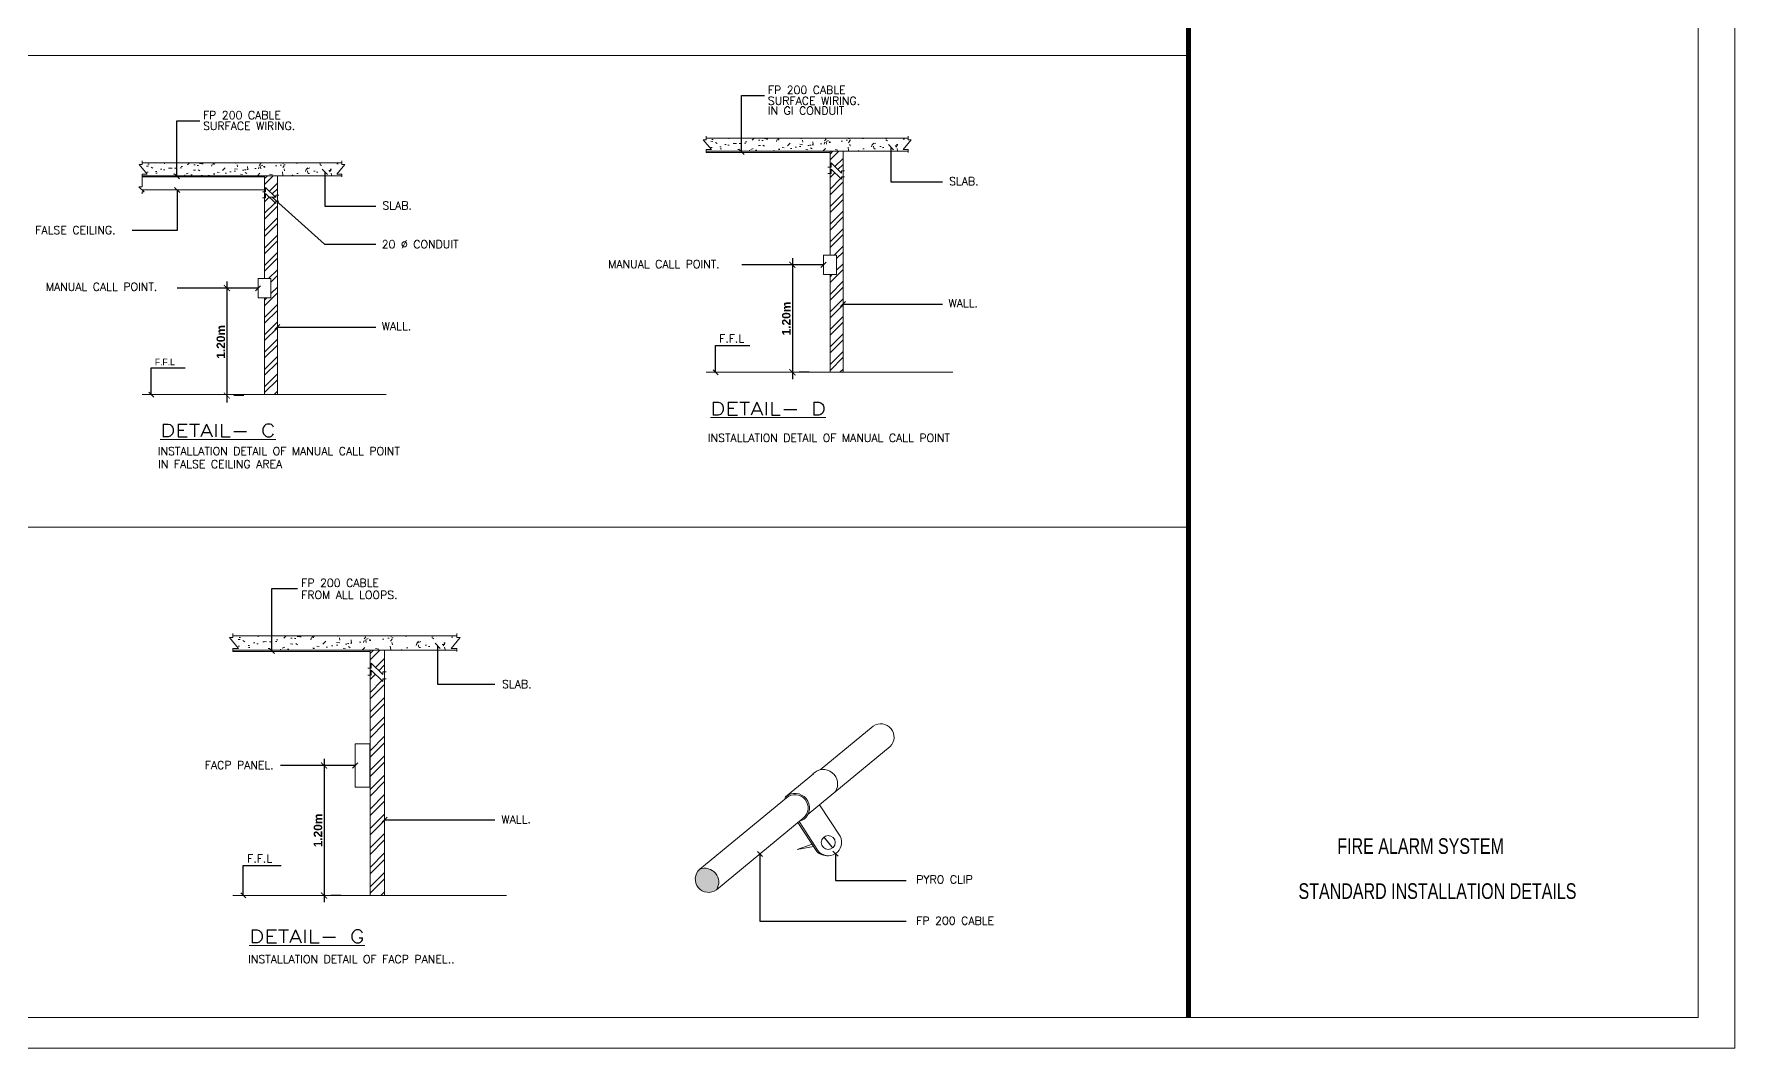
# Model space of a CAD drawing. Header units: inches. Extents: x 861.2 to 945.4, y 148.1 to 207.8.
# Drawn here: x 895.3 to 945.4, y 148.1 to 177.9 of the extents above; entities that cross this region are included whole.
import ezdxf

# ---------------------------------------------------------------- set-up
doc = ezdxf.new("R2010")
doc.units = ezdxf.units.IN
doc.header["$MEASUREMENT"] = 0
doc.header["$PDMODE"] = 98
doc.header["$PDSIZE"] = 0.1
for name, color, linetype in [('building plan', 7, 'Continuous'), ('fire hatch', 252, 'Continuous'), ('QCD TITLE BLOCK', 7, 'Continuous')]:
    doc.layers.add(name, color=color, linetype=linetype)
doc.layers.add('DIMENSION', color=1, linetype='Continuous', lineweight=15)
doc.styles.add('ROMANS', font='romans', dxfattribs={"width": 0.8})
doc.styles.add('STYLE1', font='arialbd.ttf')
doc.styles.add('STYLE3', font='swisscl.ttf')
doc.styles.add('SWIS721LTCN', font='swisscl.ttf')
doc.dimstyles.new('100-17', dxfattribs={"dimtxt": 0.16, "dimasz": 0.15, "dimexe": 0.15, "dimexo": 0.2, "dimgap": 0.08, "dimtad": 1, "dimzin": 0, "dimdsep": 46, "dimtxsty": 'STYLE3', "dimblk": 'OBLIQUE', "dimcen": 0.09, "dimdle": 0.15, "dimclrd": 2, "dimclre": 4, "dimclrt": 7, "dimadec": 0, "dimazin": 0, "dimtfac": 0.45, "dimtix": 1, "dimtofl": 0, "dimtmove": 2, "dimatfit": 3, "dimldrblk": 'OBLIQUE', "dimfxl": 1, "dimtolj": 1, "dimtzin": 0, "dimarcsym": 0})
doc.dimstyles.new('100-25', dxfattribs={"dimtxt": 0.25, "dimasz": 0.18, "dimexe": 0.2, "dimexo": 0.5, "dimgap": 0.05, "dimtad": 1, "dimzin": 0, "dimdsep": 46, "dimtxsty": 'STYLE1', "dimblk1": 'ARCHTICK', "dimblk2": 'ARCHTICK', "dimsah": 1, "dimcen": 0.03, "dimdle": 0.2, "dimclrd": 1, "dimclre": 9, "dimclrt": 2, "dimadec": 0, "dimazin": 0, "dimtfac": 0.125, "dimtmove": 0, "dimatfit": 3, "dimfxl": 1, "dimtolj": 1, "dimtzin": 0, "dimarcsym": 0})

# ---------------------------------------------------------------- blocks, each defined once
blk = doc.blocks.new('_Oblique')
at = {"color": 0, "linetype": 'ByBlock', "lineweight": -2}
blk.add_line((-0.5, -0.5), (0.5, 0.5), dxfattribs=at)
blk = doc.blocks.new('_ARCHTICK')
at = {"color": 0, "linetype": 'ByBlock', "const_width": 0.15}
blk.add_lwpolyline([(-0.5, -0.5), (0.5, 0.5)], dxfattribs=at)
blk = doc.blocks.new('*D9')
at = {"layer": 'Defpoints', "color": 0, "transparency": 16777216}
for p in [(904.724, 156.381), (903.806, 152.552), (903.806, 152.552)]:
    blk.add_point(p, dxfattribs=at)
at = {"layer": 'fire hatch', "color": 9, "lineweight": -2, "transparency": 16777216}
for p, q in [((904.224, 156.381), (903.606, 156.381)), ((904.306, 152.552), (904.006, 152.552))]:
    blk.add_line(p, q, dxfattribs=at)
at = {"layer": 'fire hatch', "color": 1, "lineweight": -2, "transparency": 16777216}
blk.add_line((903.806, 156.581), (903.806, 152.352), dxfattribs=at)
at = {"layer": 'fire hatch', "color": 1, "lineweight": -2, "transparency": 16777216, "xscale": 0.18, "yscale": 0.18, "zscale": 0.18}
for p, rotation in [((903.806, 156.381), 90), ((903.806, 152.552), 270)]:
    blk.add_blockref('_ARCHTICK', p, dxfattribs=dict(at, rotation=rotation))
at = {"layer": 'fire hatch', "color": 3, "lineweight": 0, "transparency": 16777216, "insert": (903.628, 154.467), "char_height": 0.25, "attachment_point": 5, "rotation": 90, "style": 'STYLE1'}
blk.add_mtext('\\A1;1.20m', dxfattribs=at)
blk = doc.blocks.new('*D12')
at = {"layer": 'Defpoints', "color": 0, "transparency": 16777216}
for p in [(918.522, 171.137), (917.604, 167.97), (917.604, 167.97)]:
    blk.add_point(p, dxfattribs=at)
at = {"layer": 'fire hatch', "color": 9, "lineweight": -2, "transparency": 16777216}
for p, q in [((918.022, 171.137), (917.404, 171.137)), ((918.104, 167.97), (917.804, 167.97))]:
    blk.add_line(p, q, dxfattribs=at)
at = {"layer": 'fire hatch', "color": 1, "lineweight": -2, "transparency": 16777216}
blk.add_line((917.604, 171.337), (917.604, 167.77), dxfattribs=at)
at = {"layer": 'fire hatch', "color": 1, "lineweight": -2, "transparency": 16777216, "xscale": 0.18, "yscale": 0.18, "zscale": 0.18}
for p, rotation in [((917.604, 171.137), 90), ((917.604, 167.97), 270)]:
    blk.add_blockref('_ARCHTICK', p, dxfattribs=dict(at, rotation=rotation))
at = {"layer": 'fire hatch', "color": 3, "lineweight": 0, "transparency": 16777216, "insert": (917.426, 169.554), "char_height": 0.25, "attachment_point": 5, "rotation": 90, "style": 'STYLE1'}
blk.add_mtext('\\A1;1.20m', dxfattribs=at)
blk = doc.blocks.new('*D14')
at = {"layer": 'Defpoints', "color": 0, "transparency": 16777216}
for p in [(901.862, 170.45), (900.944, 167.284), (900.944, 167.284)]:
    blk.add_point(p, dxfattribs=at)
at = {"layer": 'fire hatch', "color": 9, "lineweight": -2, "transparency": 16777216}
for p, q in [((901.362, 170.45), (900.744, 170.45)), ((901.444, 167.284), (901.144, 167.284))]:
    blk.add_line(p, q, dxfattribs=at)
at = {"layer": 'fire hatch', "color": 1, "lineweight": -2, "transparency": 16777216}
blk.add_line((900.944, 170.65), (900.944, 167.084), dxfattribs=at)
at = {"layer": 'fire hatch', "color": 1, "lineweight": -2, "transparency": 16777216, "xscale": 0.18, "yscale": 0.18, "zscale": 0.18}
for p, rotation in [((900.944, 170.45), 90), ((900.944, 167.284), 270)]:
    blk.add_blockref('_ARCHTICK', p, dxfattribs=dict(at, rotation=rotation))
at = {"layer": 'fire hatch', "color": 3, "lineweight": 0, "transparency": 16777216, "insert": (900.766, 168.867), "char_height": 0.25, "attachment_point": 5, "rotation": 90, "style": 'STYLE1'}
blk.add_mtext('\\A1;1.20m', dxfattribs=at)

msp = doc.modelspace()

# ---------------------------------------------------------------- hatches: boundary and pattern name
at = {"layer": 'fire hatch', "lineweight": 0}
h = msp.add_hatch(dxfattribs=at)
h.set_pattern_fill('AR-CONC', color=145, scale=0.003838, style=0)
h.set_pattern_definition([(50, (-5015579.1935, -6829778.9694), (0.69921777389, -0.061173599128), [0.073113169544, -0.80424486498]), (355, (-5015579.1935, -6829778.9694), (-0.13526061474, 0.733268069476), [0.058490535635, -0.643395891986]), (100.451, (-5015579.1352, -6829778.9745), (0.56395968701, 0.67209113315), [0.06213659921, -0.68350259129]), (46.1842, (-5015579.1935, -6829778.7744), (1.04039096465, -0.16135684253), [0.10966975432, -1.20636729747]), (96.6356, (-5015579.1068, -6829778.7879), (0.91114834882, 0.94960979618), [0.09320489881, -1.02525388693]), (351.184, (-5015579.1935, -6829778.7744), (0.91114977403, 0.94960811504), [0.08773580345, -0.96509383798]), (21, (-5015579.096, -6829778.82316), (0.581892095264, -0.392491138782), [0.073113169544, -0.80424486498]), (326, (-5015579.096, -6829778.82316), (0.23719381505, 0.706906351445), [0.058490535635, -0.643395891986]), (71.4514, (-5015579.0475, -6829778.85587), (0.8190843083, 0.31441678665), [0.06213659921, -0.68350259129]), (37.5, (-5015579.1935, -6829778.96938), (0.011853940846, 0.3245189970035), [0, -0.635597153901, 0, -0.653144314591, 0, -0.645832997637]), (7.5, (-5015579.1935, -6829778.9694), (0.256451302571, 0.384489204812), [0, -0.372389743543, 0, -0.620974519992, 0, -0.246147670798]), (327.5, (-5015579.4109, -6829778.96938), (0.5203915051435, -0.02198669978), [0, -0.243710565146, 0, -0.760376963256, 0, -1.008961739705]), (317.5, (-5015579.50837, -6829778.9694), (0.56851411827, 0.097585897629), [0, -0.31682373469, 0, -0.504968290983, 0, -0.71650906153])])
h.paths.add_polyline_path([(921.108, 174.824), (921.017, 174.824), (921.017, 174.873), (915.068, 174.873), (915.068, 174.824), (914.977, 174.824), (915.218, 174.538), (915.068, 174.538), (915.068, 174.49), (921.017, 174.49), (921.017, 174.538), (920.867, 174.538)])
h = msp.add_hatch(dxfattribs=at)
h.set_pattern_fill('AR-CONC', color=145, scale=0.003797, style=0)
h.set_pattern_definition([(50, (-4962295.7432, -6757211.6817), (0.691788609835, -0.060523631806), [0.07233634471, -0.79569979181]), (355, (-4962295.7432, -6757211.6817), (-0.1338234755, 0.72547712224), [0.05786907577, -0.63655983345]), (100.451, (-4962295.68554, -6757211.68673), (0.55796763533, 0.664950188694), [0.061476400045, -0.67624040049]), (46.1842, (-4962295.7432, -6757211.4888), (1.02933684754, -0.1596424318), [0.10850451706, -1.19354968771]), (96.6356, (-4962295.6574, -6757211.5021), (0.90146742992, 0.93952022577), [0.09221460007, -1.01436060074]), (351.184, (-4962295.7432, -6757211.4888), (0.90146884, 0.93951856249), [0.08680361365, -0.95483975017]), (21, (-4962295.64674, -6757211.537), (0.575709512384, -0.38832093435), [0.07233634471, -0.79569979181]), (326, (-4962295.64674, -6757211.537), (0.23467363918, 0.69939549653), [0.05786907577, -0.63655983345]), (71.4514, (-4962295.59877, -6757211.5694), (0.81038156657, 0.31107611944), [0.061476400045, -0.67624040049]), (37.5, (-4962295.7432, -6757211.6817), (0.011727993145, 0.3210709941674), [0, -0.628843956678, 0, -0.646204679409, 0, -0.638971044938]), (7.5, (-4962295.7432, -6757211.6817), (0.253726516575, 0.380404020645), [0, -0.368433115722, 0, -0.614376687736, 0, -0.243532360523]), (327.5, (-4962295.95827, -6757211.6817), (0.514862363854, -0.0217530918745), [0, -0.241121149033, 0, -0.752297984983, 0, -0.998241556997]), (317.5, (-4962296.0547, -6757211.6817), (0.562473675923, 0.096549050927), [0, -0.313457493743, 0, -0.499603020796, 0, -0.708896178157])])
h.paths.add_polyline_path([(904.42, 174.095), (904.33, 174.095), (904.33, 174.144), (898.445, 174.144), (898.445, 174.095), (898.355, 174.095), (898.593, 173.812), (898.445, 173.812), (898.445, 173.764), (904.33, 173.764), (904.33, 173.812), (904.182, 173.812)])
h = msp.add_hatch(dxfattribs=at)
h.set_pattern_fill('AR-CONC', color=145, scale=0.004255, style=0)
h.set_pattern_definition([(50, (-5560256.23943, -7571352.1106), (0.77513495813, -0.06781548892), [0.08105139161, -0.89156530772]), (355, (-5560256.2394, -7571352.1106), (-0.1499464614, 0.81288224578), [0.06484111329, -0.71325224618]), (100.451, (-5560256.17484, -7571352.11626), (0.62519129905, 0.74506305733), [0.068883046204, -0.757713508243]), (46.1842, (-5560256.2394, -7571351.8945), (1.15335083994, -0.17887607273), [0.12157708742, -1.33734796158]), (96.6356, (-5560256.1433, -7571351.9094), (1.01007577837, 1.05271315617), [0.1033245693, -1.13657026237]), (351.184, (-5560256.2394, -7571351.8945), (1.01007735833, 1.0527112925), [0.09726166993, -1.06987836927]), (21, (-5560256.13137, -7571351.9485), (0.64507070864, -0.43510564775), [0.08105139161, -0.89156530772]), (326, (-5560256.1314, -7571351.9485), (0.26294700273, 0.78365831875), [0.06484111329, -0.71325224618]), (71.4514, (-5560256.0776, -7571351.9848), (0.90801593542, 0.34855441589), [0.068883046204, -0.757713508243]), (37.5, (-5560256.23943, -7571352.1106), (0.013140975937, 0.359753468158), [0, -0.704606764407, 0, -0.724059098393, 0, -0.715953959232]), (7.5, (-5560256.23943, -7571352.1106), (0.284295361336, 0.426234908211), [0, -0.412821754606, 0, -0.688396486084, 0, -0.272873018424]), (327.5, (-5560256.48043, -7571352.1106), (0.576892725862, -0.024373893585), [0, -0.27017130537, 0, -0.842934472756, 0, -1.118509204234]), (317.5, (-5560256.5885, -7571352.1106), (0.630240225174, 0.108181232653), [0, -0.351222696982, 0, -0.559794944728, 0, -0.79430363779])])
h.paths.add_polyline_path([(907.816, 160.15), (907.715, 160.15), (907.715, 160.205), (901.12, 160.205), (901.12, 160.15), (901.02, 160.15), (901.287, 159.833), (901.12, 159.833), (901.12, 159.779), (907.715, 159.779), (907.715, 159.833), (907.549, 159.833)])
msp.add_hatch(color=145, dxfattribs=at).paths.add_polyline_path([(914.874, 153.323, 0.958122), (915.368, 152.72, -0.162278), (915.134, 152.642, 0.163999), (915.37, 152.721, 0.733002)])

# ---------------------------------------------------------------- linework, layer by layer
at = {"layer": 'Defpoints', "color": 8, "lineweight": 0}
msp.add_lwpolyline([(861.18, 207.524), (945.377, 207.524), (945.377, 148.055), (861.18, 148.055)], close=True, dxfattribs=at)
at = {"layer": 'DIMENSION', "color": 8, "lineweight": 0, "ltscale": 0.5}
for points in [[(862.263, 177.307), (929.2, 177.307)], [(862.263, 163.409), (929.2, 163.409)]]:
    msp.add_lwpolyline(points, dxfattribs=at)
at = {"layer": 'fire hatch', "color": 145, "lineweight": 0}
for p, q in [((915.068, 174.932), (915.068, 174.824)), ((921.017, 174.932), (921.017, 174.824)), ((915.068, 174.824), (914.977, 174.824)), ((914.977, 174.824), (915.218, 174.538)), ((915.068, 174.873), (921.017, 174.873)), ((915.068, 174.452), (915.068, 174.538)), ((915.068, 174.538), (915.218, 174.538)), ((915.068, 174.49), (921.017, 174.49)), ((915.068, 174.451), (918.714, 174.451)), ((918.714, 174.49), (918.714, 171.425)), ((918.714, 174.403), (918.801, 174.49)), ((918.714, 174.231), (918.973, 174.49)), ((919.098, 174.49), (919.098, 167.97)), ((921.108, 174.824), (920.867, 174.538)), ((921.017, 174.538), (920.867, 174.538)), ((921.017, 174.824), (921.108, 174.824)), ((921.017, 174.452), (921.017, 174.538)), ((898.445, 174.095), (898.355, 174.095)), ((898.355, 174.095), (898.593, 173.812)), ((898.445, 174.202), (898.445, 174.095)), ((898.445, 174.144), (904.33, 174.144)), ((904.42, 174.095), (904.182, 173.812)), ((904.33, 174.202), (904.33, 174.095)), ((904.33, 174.095), (904.42, 174.095)), ((918.652, 174.011), (918.745, 174.011)), ((918.745, 174.011), (918.745, 174.143)), ((918.745, 174.143), (919.049, 173.843)), ((918.745, 173.829), (918.745, 173.96)), ((918.745, 173.96), (919.049, 173.661)), ((918.745, 173.917), (918.767, 173.939)), ((918.859, 174.031), (919.098, 174.27)), ((918.945, 173.945), (919.098, 174.098)), ((919.049, 173.843), (919.049, 173.912)), ((919.049, 173.912), (919.139, 173.912)), ((898.445, 173.437), (898.345, 173.437)), ((898.345, 173.437), (898.509, 173.291)), ((898.445, 173.726), (898.445, 173.812)), ((898.445, 173.812), (898.593, 173.812)), ((898.445, 173.764), (904.33, 173.764)), ((898.445, 173.726), (902.052, 173.726)), ((898.445, 173.726), (898.445, 173.437)), ((902.052, 173.764), (902.052, 170.732)), ((902.052, 173.678), (902.138, 173.764)), ((902.052, 173.508), (902.308, 173.764)), ((902.083, 173.29), (902.083, 173.421)), ((902.083, 173.421), (902.383, 173.124)), ((902.195, 173.31), (902.432, 173.547)), ((902.432, 173.764), (902.432, 167.314)), ((904.33, 173.812), (904.182, 173.812)), ((904.33, 173.726), (904.33, 173.812)), ((918.652, 173.829), (918.745, 173.829)), ((918.714, 173.714), (918.854, 173.853)), ((918.714, 173.369), (919.027, 173.682)), ((918.714, 173.197), (919.098, 173.581)), ((919.049, 173.661), (919.049, 173.73)), ((919.049, 173.73), (919.139, 173.73)), ((919.049, 173.704), (919.075, 173.73)), ((898.445, 173.346), (902.052, 173.346)), ((898.509, 173.291), (898.445, 173.291)), ((898.445, 173.291), (898.445, 173.231)), ((901.991, 173.29), (902.083, 173.29)), ((901.991, 173.11), (902.083, 173.11)), ((902.052, 172.996), (902.19, 173.134)), ((902.052, 172.655), (902.362, 172.965)), ((902.083, 173.11), (902.083, 173.24)), ((902.083, 173.24), (902.383, 172.944)), ((902.083, 173.198), (902.104, 173.219)), ((902.281, 173.225), (902.432, 173.376)), ((902.383, 173.124), (902.383, 173.192)), ((902.383, 173.192), (902.472, 173.192)), ((902.383, 172.944), (902.383, 173.012)), ((902.383, 173.012), (902.472, 173.012)), ((902.383, 172.986), (902.409, 173.012)), ((918.714, 172.852), (919.098, 173.236)), ((918.714, 172.68), (919.098, 173.064)), ((902.052, 172.485), (902.432, 172.865)), ((902.052, 172.144), (902.432, 172.524)), ((918.714, 172.335), (919.098, 172.719)), ((918.714, 172.163), (919.098, 172.547)), ((902.052, 171.973), (902.432, 172.353)), ((902.052, 171.632), (902.432, 172.012)), ((918.714, 171.818), (919.098, 172.202)), ((918.714, 171.646), (919.098, 172.03)), ((902.052, 171.462), (902.432, 171.842)), ((902.052, 171.121), (902.432, 171.501)), ((918.522, 171.425), (918.522, 170.849)), ((918.522, 171.425), (918.906, 171.425)), ((918.838, 171.425), (919.098, 171.685)), ((918.906, 171.321), (919.098, 171.513)), ((918.906, 170.849), (918.906, 171.425)), ((902.052, 170.95), (902.432, 171.33)), ((902.174, 170.732), (902.432, 170.989)), ((918.714, 170.612), (919.098, 170.996)), ((918.906, 170.976), (919.098, 171.168)), ((901.862, 170.732), (901.862, 170.162)), ((901.862, 170.732), (902.242, 170.732)), ((902.242, 170.629), (902.432, 170.819)), ((902.242, 170.162), (902.242, 170.732)), ((902.242, 170.288), (902.432, 170.478)), ((918.522, 170.849), (918.906, 170.849)), ((918.714, 170.849), (918.714, 167.97)), ((918.714, 170.784), (918.779, 170.849)), ((918.714, 170.267), (919.098, 170.651)), ((918.714, 170.095), (919.098, 170.479)), ((901.862, 170.162), (902.242, 170.162)), ((902.052, 169.927), (902.432, 170.307)), ((902.052, 170.162), (902.052, 167.314)), ((902.052, 170.098), (902.116, 170.162)), ((902.052, 169.587), (902.432, 169.966)), ((918.714, 169.75), (919.098, 170.134)), ((918.714, 169.578), (919.098, 169.962)), ((902.052, 169.416), (902.432, 169.796)), ((902.052, 169.075), (902.432, 169.455)), ((918.714, 169.233), (919.098, 169.617)), ((918.714, 169.061), (919.098, 169.445)), ((902.052, 168.905), (902.432, 169.284)), ((902.052, 168.564), (902.432, 168.943)), ((918.714, 168.716), (919.098, 169.1)), ((918.714, 168.544), (919.098, 168.928)), ((902.052, 168.393), (902.432, 168.773)), ((902.052, 168.052), (902.432, 168.432)), ((918.714, 168.199), (919.098, 168.583)), ((918.714, 168.027), (919.098, 168.411)), ((902.052, 167.882), (902.432, 168.261)), ((902.052, 167.541), (902.432, 167.92)), ((915.068, 167.97), (922.337, 167.97)), ((919.002, 167.97), (919.098, 168.066)), ((902.052, 167.37), (902.432, 167.75)), ((902.337, 167.314), (902.432, 167.409)), ((898.445, 167.314), (905.637, 167.314)), ((901.12, 160.15), (901.02, 160.15)), ((901.02, 160.15), (901.287, 159.833)), ((901.12, 160.269), (901.12, 160.15)), ((901.12, 160.205), (907.715, 160.205)), ((907.816, 160.15), (907.549, 159.833)), ((907.715, 160.269), (907.715, 160.15)), ((907.715, 160.15), (907.816, 160.15)), ((901.12, 159.737), (901.12, 159.833)), ((901.12, 159.833), (901.287, 159.833)), ((901.12, 159.779), (907.715, 159.779)), ((901.12, 159.737), (905.162, 159.737)), ((905.162, 159.779), (905.162, 155.743)), ((905.162, 159.683), (905.258, 159.779)), ((905.162, 159.492), (905.449, 159.779)), ((905.197, 159.248), (905.197, 159.394)), ((905.197, 159.394), (905.533, 159.062)), ((905.323, 159.27), (905.588, 159.536)), ((905.588, 159.779), (905.588, 152.552)), ((907.715, 159.833), (907.549, 159.833)), ((907.715, 159.737), (907.715, 159.833)), ((905.094, 159.248), (905.197, 159.248)), ((905.094, 159.046), (905.197, 159.046)), ((905.162, 158.919), (905.317, 159.074)), ((905.162, 158.537), (905.509, 158.884)), ((905.197, 159.046), (905.197, 159.192)), ((905.197, 159.192), (905.533, 158.86)), ((905.197, 159.145), (905.221, 159.169)), ((905.419, 159.175), (905.588, 159.345)), ((905.533, 159.062), (905.533, 159.138)), ((905.533, 159.138), (905.633, 159.138)), ((905.533, 158.86), (905.533, 158.936)), ((905.533, 158.936), (905.633, 158.936)), ((905.533, 158.908), (905.562, 158.936)), ((905.162, 158.346), (905.588, 158.771)), ((905.162, 157.87), (905.162, 158.509)), ((905.162, 157.964), (905.588, 158.389)), ((905.162, 157.773), (905.588, 158.198)), ((905.162, 157.391), (905.588, 157.816)), ((905.162, 157.2), (905.588, 157.625)), ((919.988, 157.54), (918.426, 156.253)), ((904.724, 155.743), (904.724, 157.019)), ((904.724, 157.019), (905.15, 157.019)), ((905.15, 157.019), (905.15, 155.743)), ((905.162, 156.818), (905.588, 157.243)), ((905.162, 156.627), (905.588, 157.052)), ((920.484, 156.939), (918.065, 154.944)), ((905.162, 156.245), (905.588, 156.67)), ((905.162, 156.053), (905.588, 156.479)), ((905.162, 155.671), (905.588, 156.097)), ((905.162, 155.48), (905.588, 155.906)), ((917.406, 155.462), (918.224, 156.14)), ((905.15, 155.743), (904.724, 155.743)), ((905.162, 155.743), (905.162, 152.552)), ((905.162, 155.671), (905.234, 155.743)), ((905.162, 155.098), (905.588, 155.524)), ((917.431, 155.432), (914.874, 153.323)), ((917.406, 155.462), (917.378, 155.388)), ((905.162, 154.907), (905.588, 155.333)), ((905.162, 154.525), (905.588, 154.951)), ((918.407, 155.226), (919.009, 154.296)), ((905.162, 154.334), (905.588, 154.76)), ((905.162, 153.952), (905.588, 154.377)), ((917.927, 154.83), (915.37, 152.721)), ((917.768, 154.705), (918.321, 153.851)), ((917.952, 154.8), (917.801, 154.726)), ((917.801, 154.726), (918.354, 153.872)), ((905.162, 153.761), (905.588, 154.186)), ((918.183, 154.065), (917.746, 153.906)), ((917.746, 153.906), (918.229, 153.994)), ((905.162, 153.379), (905.588, 153.804)), ((905.162, 153.188), (905.588, 153.613)), ((918.662, 153.722), (918.662, 153.722)), ((905.162, 152.806), (905.588, 153.231)), ((905.162, 152.615), (905.588, 153.04)), ((901.12, 152.552), (909.179, 152.552)), ((905.482, 152.552), (905.588, 152.658))]:
    msp.add_line(p, q, dxfattribs=at)
at = {"layer": 'fire hatch', "color": 145, "lineweight": 0, "const_width": 0.039}
msp.add_lwpolyline([(918.533, 154.272), (918.792, 153.954)], dxfattribs=at)
at = {"layer": 'fire hatch', "color": 145, "lineweight": 0}
msp.add_circle((918.662, 154.113), 0.205, dxfattribs=at)
for centre, radius, start, end in [((920.208, 157.217), 0.392, 314.7095, 124.3153), ((918.515, 155.839), 0.423, 326.9181, 136.0166), ((917.679, 155.131), 0.429, 309.5124, 129.5124), ((917.679, 155.131), 0.39, 309.5124, 129.5124), ((918.662, 154.113), 0.392, 218.0823, 27.7599), ((918.642, 154.183), 0.462, 226.0415, 272.7242), ((915.134, 153.032), 0.39, 131.7706, 307.2541), ((915.027, 152.944), 0.409, 327.0294, 111.9953)]:
    msp.add_arc(centre, radius, start, end, dxfattribs=at)
at = {"layer": 'QCD TITLE BLOCK', "lineweight": 0}
msp.add_lwpolyline([(944.294, 206.639), (862.263, 206.639), (862.263, 148.954), (944.294, 148.954)], close=True, dxfattribs=at)
msp.add_lwpolyline([(929.277, 206.639, 0.15, 0.15, 0), (929.277, 148.954, 0.3, 0.3, 0)], format="xyseb", dxfattribs=at)

# ---------------------------------------------------------------- texts
at = {"layer": 'building plan', "color": 20, "lineweight": 0, "style": 'SWIS721LTCN'}
msp.add_text('FIRE ALARM SYSTEM', height=0.46085, dxfattribs=at).set_placement((933.66, 153.776))
at = {"layer": 'building plan', "color": 6, "lineweight": 0, "style": 'SWIS721LTCN'}
msp.add_text('STANDARD INSTALLATION DETAILS', height=0.46085, dxfattribs=at).set_placement((932.517, 152.449))
at = {"layer": 'fire hatch', "color": 145, "lineweight": 0, "style": 'ROMANS'}
for s, height, p in [('SURFACE WIRING.', 0.23571, (916.882, 175.854)), ('FP 200 CABLE', 0.23571, (916.882, 176.174)), ('FP 200 CABLE', 0.23571, (900.239, 175.43)), ('IN GI CONDUIT', 0.23571, (916.882, 175.563)), ('SURFACE WIRING.', 0.23571, (900.239, 175.113)), ('SLAB.', 0.2357, (922.222, 173.482)), ('SLAB.', 0.2357, (905.523, 172.767)), ('FALSE CEILING.', 0.23571, (895.298, 172.044)), ('20 %%C CONDUIT', 0.23571, (905.506, 171.626)), ('MANUAL CALL POINT.', 0.23571, (912.178, 171.041)), ('MANUAL CALL POINT.', 0.23571, (895.608, 170.373)), ('WALL.', 0.2357, (922.205, 169.886)), ('WALL.', 0.2357, (905.506, 169.209)), ('F.F.L', 0.2357, (915.447, 168.845)), ('INSTALLATION DETAIL OF MANUAL CALL POINT', 0.23571, (915.114, 165.917)), ('INSTALLATION DETAIL OF MANUAL CALL POINT', 0.23571, (898.907, 165.53)), ('IN FALSE CEILING AREA', 0.23571, (898.917, 165.146)), ('FP 200 CABLE', 0.23571, (903.131, 161.646)), ('FROM ALL LOOPS.', 0.23571, (903.131, 161.291)), ('SLAB.', 0.2357, (909.051, 158.662)), ('FACP PANEL.', 0.23571, (900.291, 156.275)), ('WALL.', 0.2357, (909.032, 154.676)), ('F.F.L', 0.2357, (901.54, 153.521)), ('PYRO CLIP', 0.2357, (921.254, 152.905)), ('FP 200 CABLE', 0.23571, (921.254, 151.69)), ('INSTALLATION DETAIL OF FACP PANEL..', 0.23571, (901.568, 150.556))]:
    msp.add_text(s, height=height, dxfattribs=at).set_placement(p)
at = {"layer": 'fire hatch', "color": 145, "lineweight": 0}
msp.add_text('F.F.L', height=0.1899, dxfattribs=at).set_placement((898.819, 168.179))
at = {"layer": 'fire hatch', "color": 145, "lineweight": 0, "style": 'ROMANS', "width": 1.3}
for s, p in [('%%UDETAIL- D', (915.19, 166.711)), ('%%UDETAIL- C', (898.979, 166.068)), ('%%UDETAIL- G', (901.602, 151.156))]:
    msp.add_text(s, height=0.37714, dxfattribs=at).set_placement(p)

# ---------------------------------------------------------------- dimensions: what is measured, and where the dimension line sits
at = {"layer": 'fire hatch', "color": 145, "lineweight": 0}
for base, p1, p2, picture, middle in [((917.604, 167.97), (918.522, 171.137), (917.604, 167.97), '*D12', (917.426, 169.554)), ((900.944, 167.284), (901.862, 170.45), (900.944, 167.284), '*D14', (900.766, 168.867)), ((903.806, 152.552), (904.724, 156.381), (903.806, 152.552), '*D9', (903.628, 154.467))]:
    dim = msp.add_linear_dim(base=base, p1=p1, p2=p2, angle=90, text='1.20m', dimstyle='100-25', override={"dimclrt": 3}, dxfattribs=at)
    dim.commit()
    dim.dimension.update_dxf_attribs({"geometry": picture, "text_midpoint": middle})

# ---------------------------------------------------------------- leaders
for points, override in [([(916.105, 174.468), (916.105, 176.128), (916.787, 176.128)], {"dimtad": 0, "dimclrd": 3}), ([(899.47, 173.743), (899.47, 175.385), (900.145, 175.385)], {"dimtad": 0, "dimclrd": 3}), ([(920.509, 174.605), (920.509, 173.586), (922.028, 173.586)], {"dimtad": 0, "dimclrd": 3}), ([(903.828, 173.878), (903.828, 172.87), (905.33, 172.87)], {"dimtad": 0, "dimclrd": 3}), ([(899.477, 173.346), (899.477, 172.145), (898.152, 172.145)], {"dimtad": 0, "dimclrd": 3}), ([(902.279, 173.13), (903.816, 171.749), (905.33, 171.749)], {"dimtad": 0, "dimclrd": 3}), ([(918.522, 171.137), (916.111, 171.137)], {"dimtad": 0, "dimclrd": 3}), ([(901.862, 170.447), (899.477, 170.447)], {"dimtad": 0, "dimclrd": 3}), ([(919.098, 169.981), (922.028, 169.981)], {"dimtad": 0, "dimclrd": 3}), ([(902.432, 169.304), (905.33, 169.304)], {"dimtad": 0, "dimclrd": 3}), ([(915.343, 167.97), (915.343, 168.762), (916.355, 168.762)], {"dimtad": 0, "dimclrd": 3}), ([(898.717, 167.314), (898.717, 168.097), (899.718, 168.097)], {"dimtad": 0, "dimclrd": 3}), ([(902.27, 159.755), (902.27, 161.595), (903.026, 161.595)], {"dimtad": 0, "dimclrd": 3}), ([(907.152, 159.907), (907.152, 158.777), (908.836, 158.777)], {"dimtad": 0, "dimclrd": 3}), ([(904.724, 156.381), (902.519, 156.381)], {"dimtad": 0, "dimclrd": 3}), ([(905.588, 154.781), (908.836, 154.781)], {"dimtad": 0, "dimclrd": 3}), ([(918.875, 153.785), (918.875, 152.996), (920.96, 152.996)], {"dimgap": 0.08, "dimtad": 0, "dimclrd": 3}), ([(901.425, 152.552), (901.425, 153.43), (902.547, 153.43)], {"dimtad": 0, "dimclrd": 3}), ([(916.648, 153.776), (916.648, 151.793), (920.96, 151.793)], {"dimtad": 0, "dimclrd": 3})]:
    msp.add_leader(points, dimstyle='100-17', override=override, dxfattribs=at)

doc.saveas('drawing.dxf')
